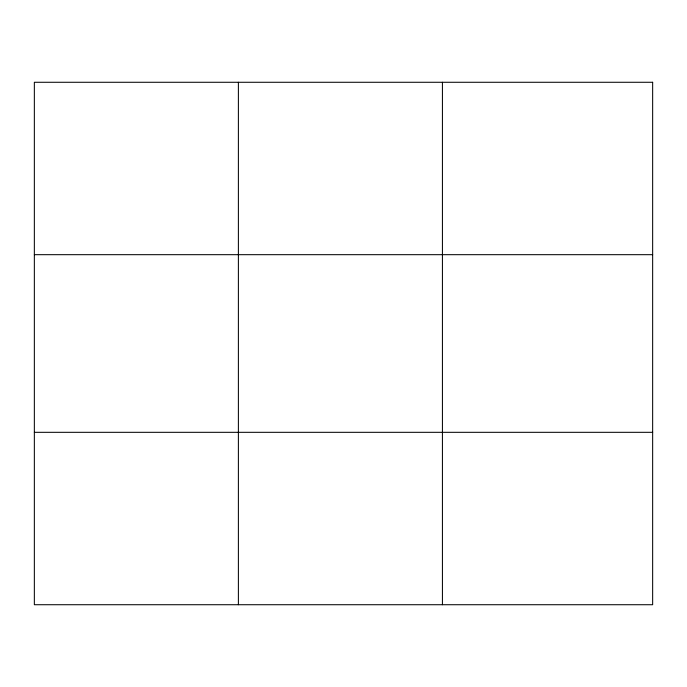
<?xml version="1.0" encoding="UTF-8"?>
<svg xmlns="http://www.w3.org/2000/svg" width="687" height="687" viewBox="0 0 687 687"><rect width="100%" height="100%" fill="white"/><g stroke="black" fill="none" stroke-linecap="round" stroke-linejoin="round"><path stroke-width="1.03" d="M238.389 604.723L238.389 82.277M442.428 604.723L442.428 82.277M34.35 254.679L652.65 254.679M34.35 432.321L652.65 432.321M652.65 82.277L34.35 82.277L34.35 604.723L652.65 604.723L652.65 82.277"/></g></svg>
